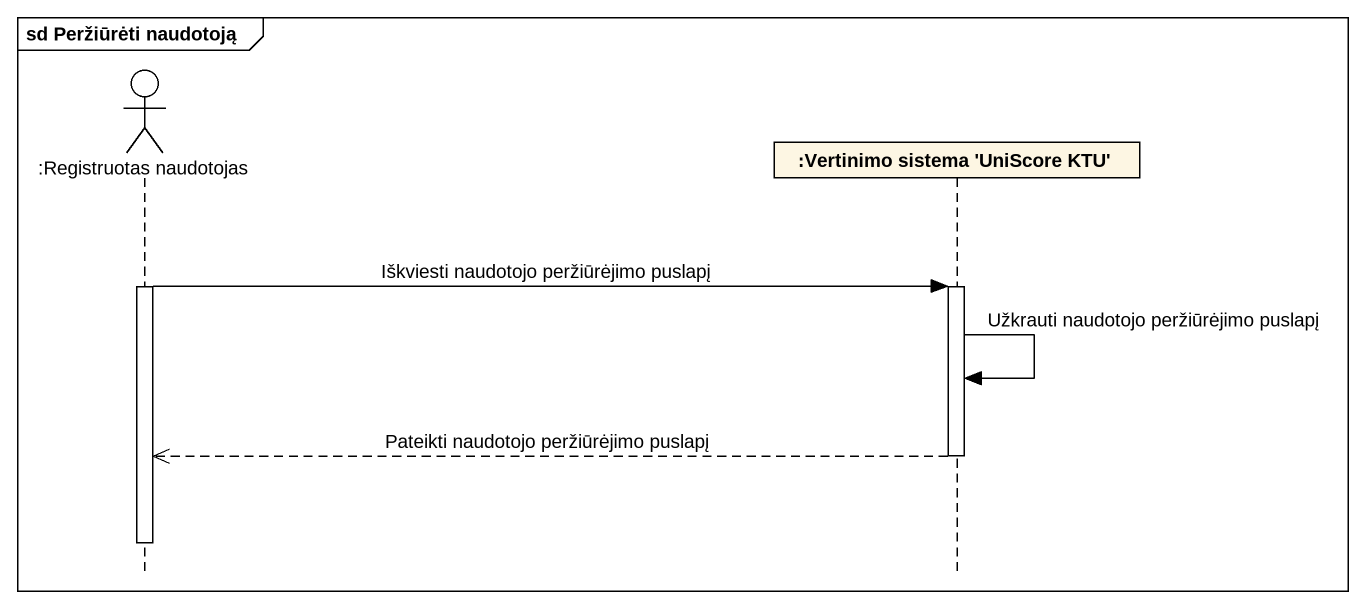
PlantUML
@startuml
mainframe sd Peržiūrėti naudotoją
hide footbox
actor ":Registruotas naudotojas" as Registruotas_naudotojas
participant ":Vertinimo sistema 'UniScore KTU'" as Vertinimo_sistema_UniScore

activate Registruotas_naudotojas
Registruotas_naudotojas -> Vertinimo_sistema_UniScore : Iškviesti naudotojo peržiūrėjimo puslapį
activate Vertinimo_sistema_UniScore
Vertinimo_sistema_UniScore -> Vertinimo_sistema_UniScore : Užkrauti naudotojo peržiūrėjimo puslapį
Vertinimo_sistema_UniScore -->> Registruotas_naudotojas : Pateikti naudotojo peržiūrėjimo puslapį
deactivate Vertinimo_sistema_UniScore
deactivate Registruotas_naudotojas
@enduml
